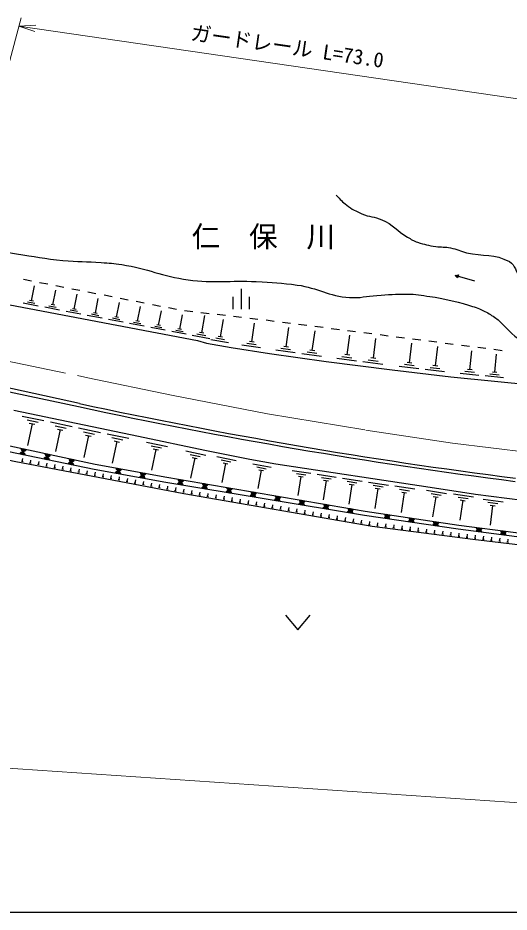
# Model space of a CAD drawing. Units: millimetres, scale not verified. Extents: x 40000 to 680000, y 20000 to 380000.
# Drawn here: x 200985 to 260850, y 205000 to 314106 of the extents above; entities that cross this region are included whole.
import ezdxf
from ezdxf.enums import TextEntityAlignment as Align

# ---------------------------------------------------------------- set-up
doc = ezdxf.new("R2010")
doc.units = ezdxf.units.MM
doc.header["$LTSCALE"] = 1000
doc.linetypes.add('CHAIN', pattern=[18.5, 12, -1.5, 3.5, -1.5])
for name, color, linetype, lineweight in [('M-BGD', 7, 'Continuous', 25), ('M-BMK', 2, 'CHAIN', 13), ('M-BMK-HTXT', 7, 'Continuous', 13), ('M-STR-HTXT', 7, 'Continuous', 13), ('M-TTL-BAND', 7, 'Continuous', 25)]:
    doc.layers.add(name, color=color, linetype=linetype, lineweight=lineweight)
doc.styles.add('ＭＳ ゴシック', font='')
doc.styles.get('ＭＳ ゴシック').set_extended_font_data('MS Gothic')

msp = doc.modelspace()

# ---------------------------------------------------------------- linework, layer by layer
at = {"layer": 'M-BGD'}
for p, q in [((254272, 282683), (254684, 282758)), ((256672, 281983), (254272, 282683)), ((254579, 282398), (254272, 282683)), ((254684, 282758), (254579, 282398)), ((202652, 281988), (201670, 282181)), ((204614, 281604), (203633, 281796)), ((202638, 279580), (202989, 281413)), ((205247, 279079), (205595, 280902)), ((206577, 281219), (205596, 281411)), ((208540, 280834), (207558, 281026)), ((210502, 280449), (209521, 280641)), ((228187, 281067), (228187, 278567)), ((203053, 279263), (202136, 279438)), ((202868, 279536), (202409, 279624)), ((207845, 278580), (208192, 280393)), ((210434, 278082), (210778, 279885)), ((212465, 280064), (211484, 280257)), ((213012, 277587), (213355, 279380)), ((214427, 279679), (213446, 279872)), ((216390, 279294), (215409, 279487)), ((227187, 280067), (227187, 278567)), ((229187, 280067), (229187, 278567)), ((203467, 278946), (201634, 279297)), ((206071, 278449), (204248, 278797)), ((205659, 278764), (204747, 278938)), ((205475, 279035), (205019, 279122)), ((208665, 277953), (206852, 278300)), ((208255, 278266), (207349, 278440)), ((208072, 278536), (207619, 278623)), ((215581, 277093), (215922, 278877)), ((218353, 278910), (217371, 279102)), ((218140, 276602), (218479, 278375)), ((220315, 278525), (219334, 278717)), ((222295, 278250), (221302, 278366)), ((211249, 277459), (209446, 277804)), ((210841, 277771), (209940, 277943)), ((210659, 278039), (210208, 278125)), ((213823, 276967), (212030, 277310)), ((213418, 277277), (212521, 277448)), ((213236, 277544), (212788, 277630)), ((215804, 277051), (215358, 277136)), ((220707, 276113), (221047, 277894)), ((224282, 278017), (223288, 278133)), ((223391, 275671), (223780, 277798)), ((226268, 277785), (225275, 277901)), ((225673, 275179), (226062, 277307)), ((228255, 277553), (227261, 277669)), ((230241, 277320), (229248, 277436)), ((231472, 277176), (231234, 277204)), ((232226, 277079), (231472, 277176)), ((216387, 276477), (214604, 276818)), ((215984, 276785), (215092, 276956)), ((218942, 275989), (217168, 276328)), ((218541, 276295), (217654, 276465)), ((218362, 276559), (217918, 276644)), ((220929, 276070), (220484, 276155)), ((229485, 274585), (229837, 276865)), ((234210, 276824), (233218, 276951)), ((233675, 273983), (234008, 276345)), ((236194, 276568), (235202, 276696)), ((238177, 276312), (237185, 276440)), ((240161, 276057), (239169, 276184)), ((221512, 275498), (219731, 275838)), ((221109, 275805), (220219, 275975)), ((224357, 274945), (222230, 275334)), ((223874, 275308), (222810, 275502)), ((223657, 275622), (223125, 275720)), ((226156, 274816), (225093, 275011)), ((225939, 275131), (225407, 275228)), ((236861, 273542), (237198, 275934)), ((241123, 272980), (241427, 275389)), ((242144, 275801), (241153, 275929)), ((244128, 275545), (243136, 275673)), ((244319, 272576), (244622, 274978)), ((246112, 275290), (245120, 275418)), ((248095, 275034), (247103, 275162)), ((226639, 274453), (224512, 274842)), ((230537, 273839), (228258, 274191)), ((230011, 274212), (228871, 274388)), ((229770, 274541), (229200, 274629)), ((233970, 273942), (233380, 274025)), ((248717, 272030), (249000, 274414)), ((250079, 274779), (249087, 274906)), ((252062, 274523), (251071, 274651)), ((251869, 271649), (252149, 274008)), ((254046, 274267), (253054, 274395)), ((256030, 274012), (255038, 274140)), ((258013, 273756), (257021, 273884)), ((234773, 273226), (232411, 273559)), ((234224, 273605), (233043, 273771)), ((237973, 272776), (235580, 273113)), ((237417, 273159), (236220, 273327)), ((237160, 273500), (236562, 273584)), ((241425, 272942), (240822, 273018)), ((256074, 271177), (256301, 273473)), ((259997, 273501), (259005, 273628)), ((259093, 270860), (259313, 273085)), ((242252, 272226), (239843, 272530)), ((241688, 272603), (240483, 272755)), ((245444, 271824), (243042, 272127)), ((244882, 272200), (243681, 272351)), ((244619, 272538), (244019, 272614)), ((249277, 271661), (248085, 271803)), ((249015, 271995), (248419, 272066)), ((252164, 271614), (251574, 271684)), ((249838, 271293), (247454, 271576)), ((252978, 270920), (250619, 271200)), ((252423, 271284), (251244, 271425)), ((257165, 270489), (254869, 270716)), ((256620, 270833), (255472, 270947)), ((256361, 271148), (255787, 271205)), ((259622, 270527), (258509, 270637)), ((259371, 270832), (258815, 270888)), ((260150, 270194), (257926, 270414)), ((201523, 265523), (204165, 264970)), ((202114, 265055), (203436, 264778)), ((202706, 264586), (202153, 261944)), ((202376, 264655), (203036, 264517)), ((204940, 264808), (207599, 264252)), ((205536, 264337), (206865, 264059)), ((208374, 264090), (211050, 263530)), ((206131, 263865), (205574, 261206)), ((205798, 263935), (206463, 263796)), ((208973, 263615), (210311, 263335)), ((209572, 263141), (209012, 260465)), ((209237, 263211), (209906, 263071)), ((211849, 263362), (214491, 262809)), ((212441, 262894), (213762, 262617)), ((213032, 262425), (212479, 259784)), ((212702, 262495), (213362, 262356)), ((216664, 262355), (219207, 261823)), ((217233, 261904), (218504, 261638)), ((217802, 261453), (217271, 258911)), ((217485, 261520), (218120, 261387)), ((221436, 261284), (223897, 260770)), ((221987, 260848), (223217, 260591)), ((201620, 259938), (201423, 259975)), ((201521, 259957), (201596, 260350)), ((202602, 259750), (202405, 259788)), ((202504, 259769), (202579, 260162)), ((203486, 259582), (203561, 259975)), ((204468, 259394), (204543, 259787)), ((222538, 260412), (222023, 257951)), ((222230, 260476), (222845, 260347)), ((225243, 260572), (227571, 260104)), ((225767, 260164), (226930, 259930)), ((226290, 259756), (225821, 257429)), ((225999, 259815), (226581, 259698)), ((229612, 259700), (231861, 259281)), ((203584, 259563), (203388, 259601)), ((204566, 259376), (204370, 259413)), ((205549, 259188), (205352, 259226)), ((205450, 259207), (205525, 259600)), ((206531, 259001), (206334, 259038)), ((206433, 259019), (206508, 259412)), ((207513, 258813), (207317, 258851)), ((207415, 258832), (207490, 259225)), ((208495, 258626), (208299, 258663)), ((208397, 258645), (208472, 259038)), ((209380, 258457), (209454, 258850)), ((210362, 258270), (210437, 258663)), ((230122, 259314), (231247, 259104)), ((230632, 258928), (230213, 256679)), ((230351, 258980), (230913, 258876)), ((234393, 258882), (236686, 258537)), ((209478, 258438), (209281, 258476)), ((210460, 258251), (210264, 258288)), ((211442, 258064), (211246, 258101)), ((211344, 258082), (211419, 258475)), ((212425, 257876), (212228, 257914)), ((212326, 257895), (212401, 258288)), ((213407, 257689), (213210, 257726)), ((213309, 257707), (213384, 258100)), ((214389, 257501), (214193, 257539)), ((214291, 257520), (214366, 257913)), ((215273, 257333), (215348, 257725)), ((216255, 257145), (216330, 257538)), ((234923, 258509), (236069, 258336)), ((235453, 258136), (235107, 255843)), ((235166, 258179), (235739, 258093)), ((237453, 258421), (239794, 258068)), ((237994, 258040), (239164, 257864)), ((238535, 257659), (238182, 255318)), ((238242, 257704), (238828, 257615)), ((240560, 257953), (242950, 257593)), ((241113, 257564), (242308, 257384)), ((215371, 257314), (215175, 257351)), ((216354, 257126), (216157, 257164)), ((217336, 256939), (217139, 256976)), ((217238, 256958), (217313, 257351)), ((218318, 256751), (218122, 256789)), ((218220, 256770), (218295, 257163)), ((219300, 256564), (219104, 256601)), ((219202, 256583), (219277, 256976)), ((220283, 256377), (220086, 256414)), ((220185, 256395), (220260, 256788)), ((221154, 256210), (221229, 256603)), ((222152, 256035), (222220, 256429)), ((241665, 257175), (241305, 254785)), ((241367, 257220), (241964, 257130)), ((243724, 257476), (246149, 257111)), ((244285, 257082), (245497, 256899)), ((244845, 256687), (244480, 254263)), ((244542, 256733), (245148, 256642)), ((246937, 256992), (249367, 256626)), ((247499, 256597), (248714, 256414)), ((250781, 256468), (253213, 256095)), ((221240, 256194), (221069, 256227)), ((221265, 256190), (221240, 256194)), ((222250, 256018), (222053, 256052)), ((223235, 255846), (223038, 255880)), ((223137, 255863), (223206, 256257)), ((224221, 255674), (224024, 255709)), ((224122, 255691), (224191, 256085)), ((225206, 255502), (225009, 255537)), ((225107, 255520), (225176, 255914)), ((226191, 255331), (225994, 255365)), ((226092, 255348), (226161, 255742)), ((227077, 255176), (227146, 255570)), ((228063, 255004), (228131, 255398)), ((248060, 256201), (247694, 253772)), ((247757, 256247), (248364, 256156)), ((251342, 256071), (252558, 255884)), ((251903, 255674), (251530, 253242)), ((251599, 255720), (252207, 255627)), ((254083, 256039), (256514, 255666)), ((254644, 255642), (255860, 255455)), ((257708, 255377), (260119, 255072)), ((227176, 255159), (226979, 255193)), ((228161, 254987), (227964, 255022)), ((229146, 254815), (228949, 254850)), ((229048, 254833), (229116, 255227)), ((230131, 254644), (229934, 254678)), ((230033, 254661), (230102, 255055)), ((231116, 254472), (230919, 254506)), ((231018, 254489), (231087, 254883)), ((232102, 254300), (231905, 254334)), ((232003, 254317), (232072, 254711)), ((232988, 254145), (233057, 254540)), ((233973, 253974), (234042, 254368)), ((255205, 255244), (254832, 252813)), ((254901, 255291), (255509, 255198)), ((258272, 255000), (259478, 254847)), ((258837, 254622), (258531, 252211)), ((258535, 254660), (259138, 254583)), ((233087, 254128), (232890, 254163)), ((234072, 253957), (233875, 253991)), ((235057, 253785), (234860, 253819)), ((234959, 253802), (235027, 254196)), ((236042, 253613), (235845, 253647)), ((235944, 253630), (236012, 254024)), ((237027, 253441), (236830, 253476)), ((236929, 253458), (236998, 253852)), ((238012, 253269), (237815, 253304)), ((237914, 253287), (237983, 253681)), ((238998, 253098), (238801, 253132)), ((238899, 253115), (238968, 253509)), ((239884, 252943), (239953, 253337)), ((240869, 252771), (240938, 253165)), ((239983, 252926), (239786, 252960)), ((240968, 252754), (240771, 252789)), ((241953, 252582), (241756, 252617)), ((241854, 252600), (241923, 252994)), ((242938, 252411), (242741, 252445)), ((242840, 252428), (242908, 252822)), ((243923, 252239), (243726, 252273)), ((243825, 252256), (243893, 252650)), ((244913, 252100), (244715, 252125)), ((244814, 252112), (244865, 252509)), ((245806, 251985), (245857, 252381)), ((246798, 251857), (246849, 252254)), ((247790, 251729), (247841, 252126)), ((245905, 251972), (245707, 251997)), ((246897, 251844), (246699, 251870)), ((247889, 251716), (247690, 251742)), ((248881, 251589), (248682, 251614)), ((248781, 251601), (248832, 251998)), ((249872, 251461), (249674, 251486)), ((249773, 251474), (249824, 251870)), ((250864, 251333), (250666, 251359)), ((250765, 251346), (250816, 251743)), ((251856, 251205), (251658, 251231)), ((251757, 251218), (251808, 251615)), ((252848, 251078), (252649, 251103)), ((252749, 251090), (252800, 251487)), ((253840, 250950), (253641, 250975)), ((253740, 250963), (253792, 251359)), ((254732, 250835), (254783, 251232)), ((255724, 250707), (255775, 251104)), ((256716, 250582), (256763, 250980)), ((254831, 250822), (254633, 250848)), ((255823, 250694), (255625, 250720)), ((256816, 250571), (256617, 250594)), ((257809, 250454), (257610, 250477)), ((257709, 250465), (257756, 250863)), ((258802, 250337), (258603, 250360)), ((258702, 250348), (258749, 250746)), ((259795, 250220), (259596, 250243)), ((259696, 250231), (259742, 250629)), ((260788, 250102), (260589, 250126)), ((260689, 250114), (260736, 250511)), ((233591, 241229), (235091, 239429)), ((235091, 239429), (236591, 241229))]:
    msp.add_line(p, q, dxfattribs=at)
for points in [[(192282, 281120), (197410, 279595), (222880, 274727), (223981, 274431), (226990, 273881), (231652, 273161), (238560, 272188), (246611, 271173), (253731, 270327), (263986, 269312)], [(208473, 267062), (196000, 269801), (195913, 269339), (208389, 266675)], [(200506, 266247), (215678, 263072), (223772, 261379), (229239, 260278), (232418, 259685), (251234, 256850), (256743, 256004), (264413, 255031), (276533, 253635), (284797, 252832), (292976, 252155), (302977, 251479), (308528, 251184), (317682, 250847), (328022, 250680), (328827, 250595), (332683, 250553), (339294, 250555), (343828, 250598), (348914, 250684), (357813, 250940), (363237, 251111), (368026, 251324), (387150, 252654)], [(192969, 263411), (210420, 259651), (219131, 258064), (243290, 253939), (254713, 252194), (268617, 250420), (282096, 249028), (292445, 248161), (293381, 248485), (309520, 247470), (328202, 246858), (339402, 246750), (352961, 246880), (373226, 247789), (383982, 248493)], [(384019, 247908), (373250, 247299), (352960, 246310), (339416, 246153), (328186, 246297), (309520, 246912), (293364, 247826), (292435, 247583), (282070, 248459), (268624, 249904), (254646, 251724), (243210, 253405), (219018, 257420), (210292, 259009), (192783, 262605)], [(290949, 245665), (290775, 246454), (290237, 246906), (289852, 246973), (267704, 249135), (256423, 250465), (244159, 252045), (221213, 256046), (200521, 259994), (192582, 261739)]]:
    msp.add_lwpolyline(points, dxfattribs=at)
for centre, radius, start, end in [((341477, 882874), 630407, 257.81242, 262.71939), ((341477, 882874), 630011, 257.81242, 262.71939), ((201527, 260754), 354, 357.19221, 159.59739), ((201527, 260754), 283, 359.41625, 157.37335), ((201527, 260754), 212, 3.16258, 153.62702), ((201706, 261584), 354, 176.63516, 339.04034), ((201527, 260754), 142, 10.87431, 145.91529), ((201706, 261584), 283, 178.8592, 336.8163), ((201527, 260754), 100, 21.19197, 135.59763), ((201706, 261584), 212, 182.60552, 333.06997), ((201706, 261584), 142, 190.31725, 325.35824), ((201706, 261584), 100, 200.63492, 315.04058), ((204639, 260952), 354, 176.63516, 339.04034), ((204639, 260952), 283, 178.8592, 336.8163), ((204639, 260952), 212, 182.60552, 333.06997), ((204639, 260952), 142, 190.31725, 325.35824), ((204639, 260952), 100, 200.63492, 315.04058), ((204465, 260150), 354, 357.19221, 159.59739), ((204465, 260150), 283, 359.41625, 157.37335), ((204465, 260150), 212, 3.16258, 153.62702), ((204465, 260150), 142, 10.87431, 145.91529), ((204465, 260150), 100, 21.19197, 135.59763), ((207404, 259547), 354, 357.19221, 159.59739), ((207404, 259547), 283, 359.41625, 157.37335), ((207404, 259547), 212, 3.16258, 153.62702), ((207571, 260320), 354, 176.63516, 339.04034), ((207404, 259547), 142, 10.87431, 145.91529), ((207571, 260320), 283, 178.8592, 336.8163), ((207571, 260320), 212, 182.60552, 333.06997), ((207571, 260320), 142, 190.31725, 325.35824), ((207571, 260320), 100, 200.63492, 315.04058), ((207404, 259547), 100, 21.19197, 135.59763), ((213170, 258430), 354, 358.47587, 160.88105), ((213170, 258430), 283, 0.69991, 158.65701), ((213310, 259179), 354, 178.47587, 340.88105), ((213170, 258430), 212, 4.44623, 154.91068), ((213310, 259179), 283, 180.69991, 338.65701), ((213310, 259179), 212, 184.44623, 334.91068), ((213310, 259179), 142, 192.15796, 327.19895), ((213310, 259179), 100, 202.47563, 316.88129), ((216261, 258642), 354, 178.47587, 340.88105), ((216261, 258642), 283, 180.69991, 338.65701), ((216261, 258642), 212, 184.44623, 334.91068), ((216261, 258642), 142, 192.15796, 327.19895), ((216261, 258642), 100, 202.47563, 316.88129), ((213170, 258430), 142, 12.15796, 147.19895), ((213170, 258430), 100, 22.47563, 136.88129), ((216121, 257892), 354, 358.47587, 160.88105), ((216121, 257892), 283, 0.69991, 158.65701), ((216121, 257892), 212, 4.44623, 154.91068), ((216121, 257892), 142, 12.15796, 147.19895), ((216121, 257892), 100, 22.47563, 136.88129), ((220870, 257822), 354, 179.10781, 341.51299), ((220870, 257822), 283, 181.33185, 339.28895), ((220870, 257822), 212, 185.07818, 335.54263), ((220870, 257822), 142, 192.78991, 327.8309), ((220870, 257822), 100, 203.10757, 317.51323), ((220747, 257078), 354, 359.37406, 161.77924), ((220747, 257078), 283, 1.5981, 159.5552), ((220747, 257078), 212, 5.34443, 155.80888), ((220747, 257078), 142, 13.05616, 148.09715), ((220747, 257078), 100, 23.37382, 137.77948), ((223706, 256587), 354, 359.37406, 161.77924), ((223706, 256587), 283, 1.5981, 159.5552), ((223827, 257317), 354, 179.10781, 341.51299), ((223706, 256587), 212, 5.34443, 155.80888), ((223827, 257317), 283, 181.33185, 339.28895), ((223706, 256587), 142, 13.05616, 148.09715), ((223827, 257317), 212, 185.07818, 335.54263), ((223706, 256587), 100, 23.37382, 137.77948), ((223827, 257317), 142, 192.78991, 327.8309), ((223827, 257317), 100, 203.10757, 317.51323), ((226666, 256095), 354, 359.37406, 161.77924), ((226784, 256812), 354, 179.10781, 341.51299), ((226784, 256812), 283, 181.33185, 339.28895), ((226784, 256812), 212, 185.07818, 335.54263), ((226784, 256812), 142, 192.78991, 327.8309), ((226784, 256812), 100, 203.10757, 317.51323), ((226666, 256095), 283, 1.5981, 159.5552), ((226666, 256095), 212, 5.34443, 155.80888), ((226666, 256095), 142, 13.05616, 148.09715), ((226666, 256095), 100, 23.37382, 137.77948), ((229625, 255604), 354, 359.37406, 161.77924), ((229625, 255604), 283, 1.5981, 159.5552), ((229741, 256307), 354, 179.10781, 341.51299), ((229625, 255604), 212, 5.34443, 155.80888), ((229741, 256307), 283, 181.33185, 339.28895), ((229625, 255604), 142, 13.05616, 148.09715), ((229741, 256307), 212, 185.07818, 335.54263), ((229625, 255604), 100, 23.37382, 137.77948), ((229741, 256307), 142, 192.78991, 327.8309), ((229741, 256307), 100, 203.10757, 317.51323), ((232585, 255113), 354, 359.37406, 161.77924), ((232585, 255113), 283, 1.5981, 159.5552), ((232699, 255802), 354, 179.10781, 341.51299), ((232585, 255113), 212, 5.34443, 155.80888), ((232699, 255802), 283, 181.33185, 339.28895), ((232699, 255802), 212, 185.07818, 335.54263), ((232699, 255802), 142, 192.78991, 327.8309), ((232699, 255802), 100, 203.10757, 317.51323), ((232585, 255113), 142, 13.05616, 148.09715), ((232585, 255113), 100, 23.37382, 137.77948), ((235544, 254622), 354, 359.37406, 161.77924), ((235544, 254622), 283, 1.5981, 159.5552), ((235656, 255297), 354, 179.10781, 341.51299), ((235544, 254622), 212, 5.34443, 155.80888), ((235656, 255297), 283, 181.33185, 339.28895), ((235544, 254622), 142, 13.05616, 148.09715), ((235656, 255297), 212, 185.07818, 335.54263), ((235544, 254622), 100, 23.37382, 137.77948), ((235656, 255297), 142, 192.78991, 327.8309), ((235656, 255297), 100, 203.10757, 317.51323), ((238504, 254131), 354, 359.37406, 161.77924), ((238504, 254131), 283, 1.5981, 159.5552), ((238613, 254793), 354, 179.10781, 341.51299), ((238504, 254131), 212, 5.34443, 155.80888), ((238613, 254793), 283, 181.33185, 339.28895), ((238504, 254131), 142, 13.05616, 148.09715), ((238613, 254793), 212, 185.07818, 335.54263), ((238504, 254131), 100, 23.37382, 137.77948), ((238613, 254793), 142, 192.78991, 327.8309), ((238613, 254793), 100, 203.10757, 317.51323), ((241570, 254288), 354, 179.10781, 341.51299), ((241570, 254288), 283, 181.33185, 339.28895), ((241570, 254288), 212, 185.07818, 335.54263), ((241570, 254288), 142, 192.78991, 327.8309), ((241570, 254288), 100, 203.10757, 317.51323), ((241463, 253640), 354, 359.37406, 161.77924), ((241463, 253640), 283, 1.5981, 159.5552), ((241463, 253640), 212, 5.34443, 155.80888), ((241463, 253640), 142, 13.05616, 148.09715), ((241463, 253640), 100, 23.37382, 137.77948), ((245952, 252947), 354, 0.43962, 162.84479), ((245952, 252947), 283, 2.66365, 160.62076), ((246044, 253573), 354, 180.11106, 342.51623), ((245952, 252947), 212, 6.40998, 156.87443), ((246044, 253573), 283, 182.3351, 340.2922), ((246044, 253573), 212, 186.08142, 336.54587), ((246044, 253573), 142, 193.79315, 328.83414), ((246044, 253573), 100, 204.11081, 318.51648), ((245952, 252947), 142, 14.12171, 149.1627), ((245952, 252947), 100, 24.43937, 138.84504), ((248920, 252511), 354, 0.43962, 162.84479), ((248920, 252511), 283, 2.66365, 160.62076), ((249010, 253120), 354, 180.11106, 342.51623), ((248920, 252511), 212, 6.40998, 156.87443), ((249010, 253120), 283, 182.3351, 340.2922), ((248920, 252511), 142, 14.12171, 149.1627), ((249010, 253120), 212, 186.08142, 336.54587), ((248920, 252511), 100, 24.43937, 138.84504), ((249010, 253120), 142, 193.79315, 328.83414), ((249010, 253120), 100, 204.11081, 318.51648), ((251888, 252075), 354, 0.43962, 162.84479), ((251888, 252075), 283, 2.66365, 160.62076), ((251976, 252667), 354, 180.11106, 342.51623), ((251976, 252667), 283, 182.3351, 340.2922), ((251888, 252075), 212, 6.40998, 156.87443), ((251976, 252667), 212, 186.08142, 336.54587), ((251888, 252075), 142, 14.12171, 149.1627), ((251888, 252075), 100, 24.43937, 138.84504), ((251976, 252667), 142, 193.79315, 328.83414), ((251976, 252667), 100, 204.11081, 318.51648), ((257166, 251342), 354, 1.37724, 163.78241), ((257208, 251930), 354, 181.52614, 343.93132), ((257166, 251342), 283, 3.60127, 161.55838), ((257208, 251930), 283, 183.75018, 341.70728), ((257166, 251342), 212, 7.3476, 157.81205), ((257208, 251930), 212, 187.4965, 337.96095), ((257166, 251342), 142, 15.05933, 150.10032), ((257208, 251930), 142, 195.20823, 330.24922), ((257166, 251342), 100, 25.37699, 139.78266), ((257208, 251930), 100, 205.5259, 319.93156), ((260141, 250954), 354, 1.37724, 163.78241), ((260184, 251550), 354, 181.52614, 343.93132), ((260141, 250954), 283, 3.60127, 161.55838), ((260184, 251550), 283, 183.75018, 341.70728), ((260141, 250954), 212, 7.3476, 157.81205), ((260184, 251550), 212, 187.4965, 337.96095), ((260141, 250954), 142, 15.05933, 150.10032), ((260184, 251550), 142, 195.20823, 330.24922), ((260141, 250954), 100, 25.37699, 139.78266), ((260184, 251550), 100, 205.5259, 319.93156)]:
    msp.add_arc(centre, radius, start, end, dxfattribs=at)
for points, knots in [([(239784, 292487), (240313, 291887), (240511, 291683), (241056, 291258), (241716, 290743), (242157, 290543), (242921, 290199), (243818, 289795), (244436, 289877), (245336, 289479), (246688, 288882), (247190, 288097), (248472, 287361), (248941, 287092), (249188, 286893), (249702, 286726), (250541, 286451), (251032, 286348), (251905, 286218), (252612, 286112), (253028, 286197), (253728, 286048), (254506, 285883), (254905, 285647), (255677, 285456), (257695, 284954), (259080, 285393), (260888, 284365), (261674, 283918), (261580, 283102), (262246, 282491), (262802, 281981), (263315, 281844), (264068, 281855), (264524, 281862), (264756, 282047), (265170, 282237), (265764, 282509), (266078, 282708), (266611, 283085), (267615, 283795), (268050, 284356), (268941, 285204), (270111, 286318), (270907, 286828), (271864, 288129), (272521, 289020), (272757, 289400), (273347, 290545)], [0, 0, 0, 0, 1, 1, 1, 2, 2, 2, 3, 3, 3, 4, 4, 4, 5, 5, 5, 6, 6, 6, 7, 7, 7, 8, 8, 8, 9, 9, 9, 10, 10, 10, 11, 11, 11, 12, 12, 12, 13, 13, 13, 14, 14, 14, 15, 15, 15, 16, 16, 16, 16]), ([(192326, 284463), (193768, 285083), (194236, 285346), (195544, 285612), (196216, 285749), (196596, 285866), (197281, 285867), (198672, 285868), (199424, 285523), (200799, 285317), (203014, 284985), (204248, 284734), (206478, 284513), (208292, 284333), (209321, 284393), (211139, 284260), (212118, 284187), (212669, 284156), (213639, 284006), (216845, 283510), (218520, 282584), (221734, 282143), (224949, 281702), (226799, 282103), (230040, 281933), (231997, 281830), (233098, 281777), (235040, 281510), (237570, 281163), (238849, 280144), (241397, 279986), (242706, 279905), (243436, 280156), (244745, 280241), (246183, 280334), (246990, 280435), (248432, 280411), (249514, 280393), (250116, 280274), (251186, 280115), (253049, 279839), (254082, 279583), (255890, 279057), (256619, 278845), (257027, 278706), (257713, 278379), (258268, 278113), (258565, 277929), (259069, 277574), (260320, 276692), (260738, 275846), (261981, 274952), (262726, 274416), (263011, 274222), (263958, 273680)], [0, 0, 0, 0, 1, 1, 1, 2, 2, 2, 3, 3, 3, 4, 4, 4, 5, 5, 5, 6, 6, 6, 7, 7, 7, 8, 8, 8, 9, 9, 9, 10, 10, 10, 11, 11, 11, 12, 12, 12, 13, 13, 13, 14, 14, 14, 15, 15, 15, 16, 16, 16, 17, 17, 17, 18, 18, 18, 18])]:
    msp.add_open_spline(points, degree=3, knots=knots, dxfattribs=at)
at = {"layer": 'M-BMK'}
msp.add_lwpolyline([(175761, 277749), (195029, 273196), (209526, 270197), (219699, 268072), (231422, 265781), (243395, 263823), (253951, 262232), (266257, 260724), (272029, 260138)], dxfattribs=at)
at = {"layer": 'M-STR-HTXT'}
for p, q in [((196375, 295322), (201380, 314106)), ((201116, 313115), (203153, 313221)), ((201116, 313115), (267970, 303348)), ((201116, 313115), (203037, 312430)), ((186445, 223482), (385163, 209913))]:
    msp.add_line(p, q, dxfattribs=at)
at = {"layer": 'M-TTL-BAND'}
msp.add_line((40000, 205000), (579000, 205000), dxfattribs=at)

# ---------------------------------------------------------------- texts
at = {"layer": 'M-BMK-HTXT', "style": 'ＭＳ ゴシック'}
msp.add_text('仁\u3000保\u3000川', height=2566, dxfattribs=at).set_placement((230896, 285368), align=Align.BOTTOM_CENTER)
at = {"layer": 'M-STR-HTXT', "style": 'ＭＳ ゴシック'}
msp.add_text('ガードレール L=73.0', height=1833, rotation=351.688, dxfattribs=at).set_placement((233608, 309176), align=Align.BOTTOM_CENTER)

doc.saveas('drawing.dxf')
